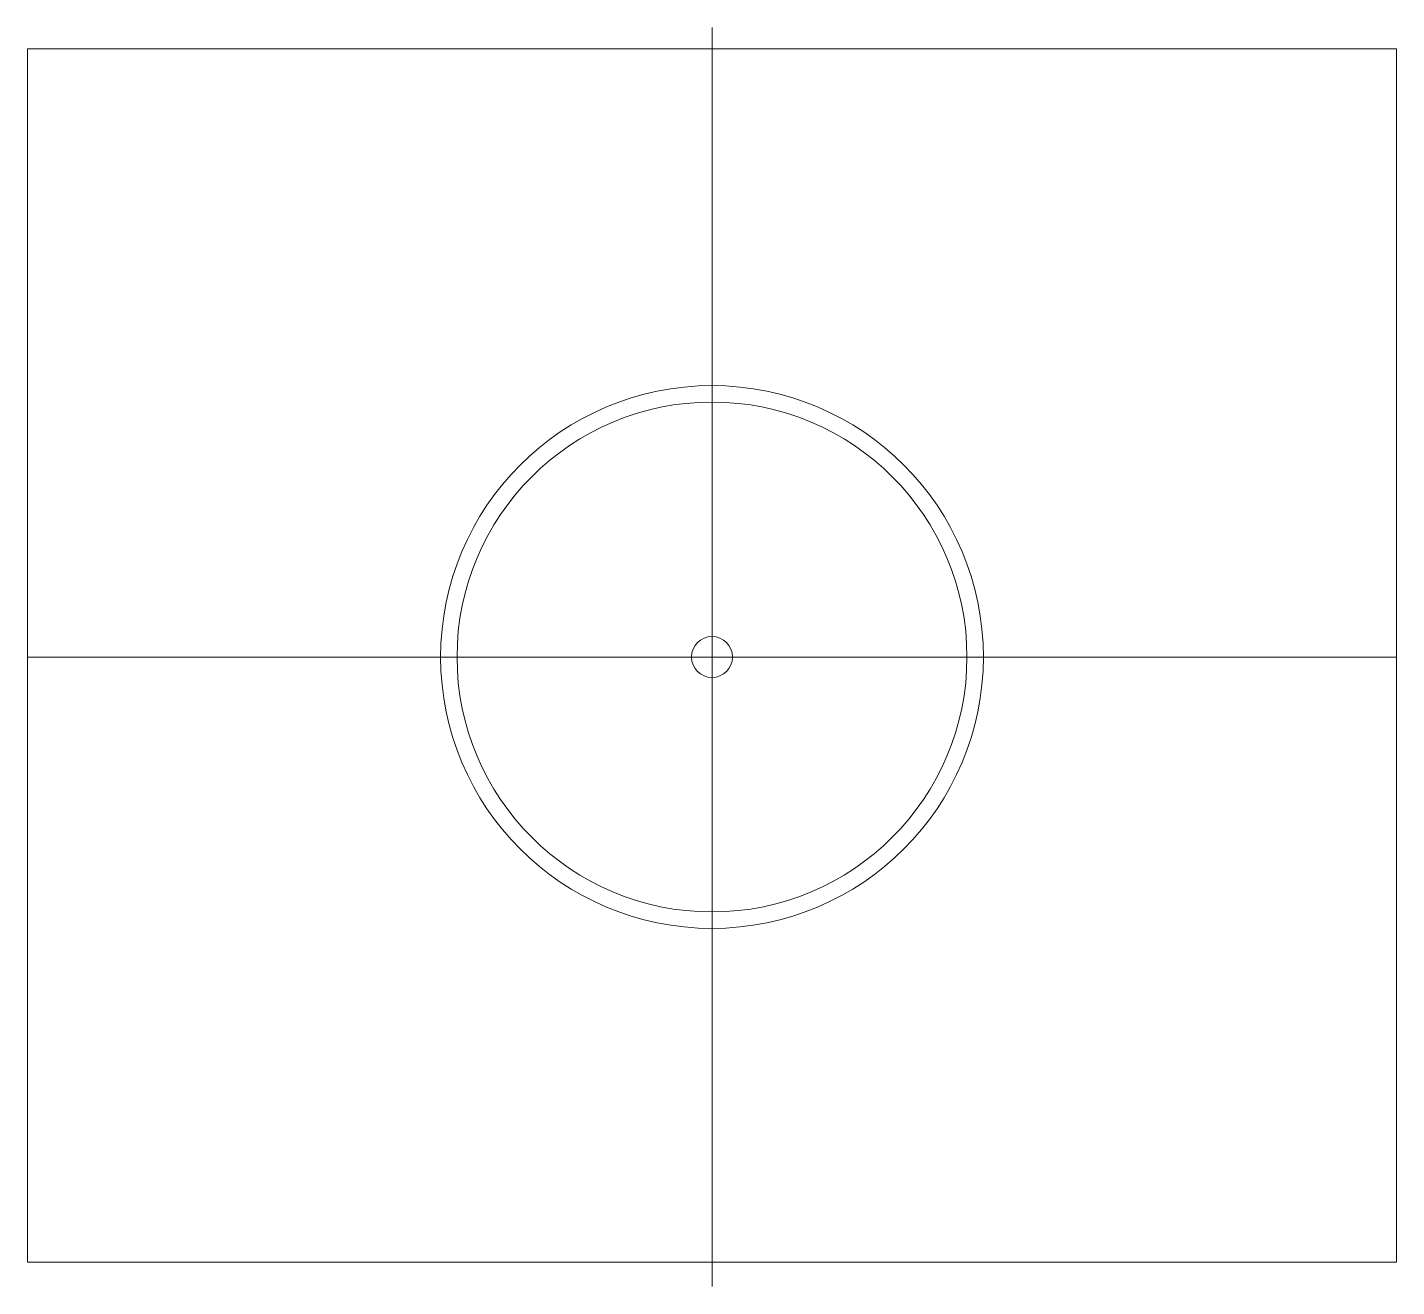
# Model space of a CAD drawing. Extents: x 0 to 8.35, y 0 to 7.68.
import ezdxf

# ---------------------------------------------------------------- set-up
doc = ezdxf.new("R2010")
doc.units = 0
doc.header["$MEASUREMENT"] = 0
for name, color, linetype in [('etch', 4, 'Continuous'), ('holes', 1, 'Continuous'), ('outline', 3, 'Continuous')]:
    doc.layers.add(name, color=color, linetype=linetype)

msp = doc.modelspace()

# ---------------------------------------------------------------- linework, layer by layer
at = {"linetype": 'Continuous', "lineweight": 0, "flags": 128}
for points in [[(4.175, 7.68), (4.175, 0)], [(0, 3.84), (8.35, 3.84)]]:
    msp.add_lwpolyline(points, dxfattribs=at)
at = {"linetype": 'Continuous', "lineweight": 0}
msp.add_circle((4.175, 3.84), 1.555, dxfattribs=at)
at = {"layer": 'etch', "linetype": 'Continuous', "lineweight": 0}
msp.add_circle((4.175, 3.84), 0.125, dxfattribs=at)
at = {"layer": 'holes', "linetype": 'Continuous', "lineweight": 0}
msp.add_circle((4.175, 3.84), 1.655, dxfattribs=at)
at = {"layer": 'outline', "linetype": 'Continuous', "lineweight": 0, "flags": 128}
msp.add_lwpolyline([(0, 7.55), (8.35, 7.55), (8.35, 0.15), (0, 0.15)], close=True, dxfattribs=at)

doc.saveas('drawing.dxf')
